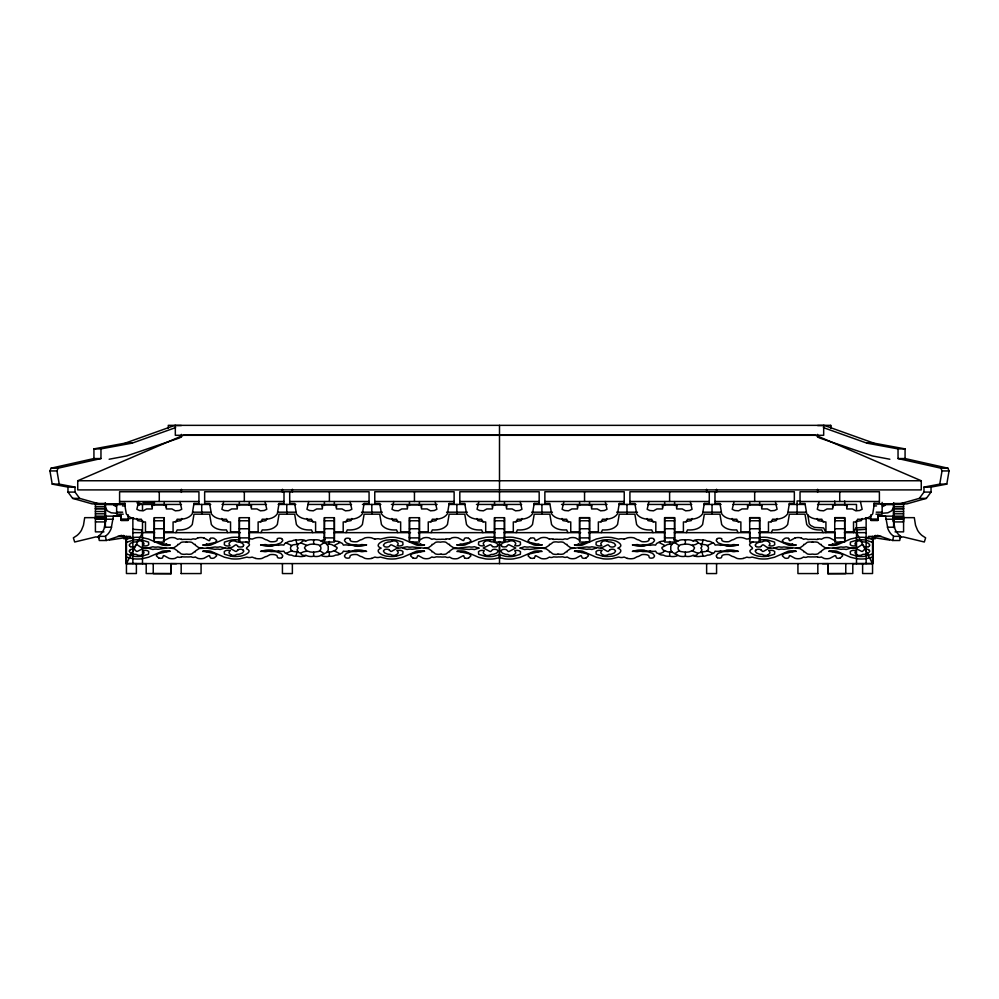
<?xml version="1.0" encoding="UTF-8"?>
<svg xmlns="http://www.w3.org/2000/svg" width="999" height="999" viewBox="0 0 999 999"><rect width="100%" height="100%" fill="white"/><g stroke="black" fill="none" stroke-linecap="round" stroke-linejoin="round"><path stroke-width="1.5" d="M95.417 502.709L95.417 531.868L103.946 531.868M105.37 527.609L105.37 502.647M113.961 516.146L121.004 516.146L121.004 520.417L128.172 520.379L128.059 514.672M146.528 563.698L136.376 563.661L136.388 573.526L126.436 573.526L126.461 536.388M142.495 563.611L142.495 520.779M142.495 510.377L142.495 504.445M154.308 517.694L154.308 542.045L164.248 542.045L164.261 517.694L154.308 517.694L154.308 531.905L145.479 531.905L145.479 521.953L142.682 521.953L141.359 519.205C135.939 519.605 129.583 518.631 126.286 513.836L124.563 503.484M153.784 573.638L171.191 573.651L171.191 563.661L176.498 563.698M181.169 573.563L181.169 563.611M201.074 563.611L201.074 573.563L181.169 573.563M239.36 517.694L239.36 542.045L249.313 542.045L249.313 517.694L239.36 517.694L239.36 531.905L230.544 531.905L230.544 521.953L227.735 521.953L226.411 519.205C220.991 519.592 214.635 518.631 211.351 513.836L209.628 503.484L204.645 503.484L204.645 491.758L369.068 491.758L369.068 503.484M324.413 517.694L324.413 542.045L334.365 542.045L334.365 517.694L324.413 517.694L324.413 531.905L315.597 531.905L315.597 521.953L312.787 521.953L311.463 519.205C306.044 519.605 299.688 518.631 296.403 513.836L294.68 503.484L289.698 503.484L289.698 491.758M306.768 550.899L304.545 548.139A1.836 1.836 0 0 1 304.645 547.377L306.081 545.766L309.415 544.492A17.295 17.295 0 0 1 313.686 544.155A16.808 16.808 0 0 1 316.333 544.467C322.49 544.318 322.49 551.972 316.333 551.81A16.808 16.808 0 0 1 313.686 552.122A17.595 17.595 0 0 1 309.927 551.885C307.442 550.074 297.552 552.622 302.21 555.019A7.443 7.443 0 0 0 305.956 555.382L307.954 556.118A12.512 12.512 0 0 0 313.611 556.256A12.512 12.512 0 0 0 319.268 556.118L327.535 552.072A19.992 19.992 0 0 0 329.32 552.035A18.282 18.282 0 0 0 331.606 551.735L335.652 550.174L337.175 548.126A2.373 2.373 0 0 0 336.875 547.34L331.606 544.542A18.282 18.282 0 0 0 329.32 544.243L329.32 541.458M409.465 517.694L409.465 542.045L419.418 542.045L419.418 517.694L409.465 517.694L409.478 531.905L400.649 531.905L400.649 521.953L397.839 521.953L396.516 519.205C391.096 519.605 384.74 518.631 381.456 513.836L379.732 503.484L374.762 503.484L374.762 491.758L454.12 491.758L454.12 503.484M494.53 517.694L494.517 542.045L504.47 542.045L504.47 517.694L494.53 517.694L494.53 531.905L485.701 531.905L485.701 521.953L482.892 521.953L481.58 519.205C476.148 519.605 469.792 518.631 466.508 513.836L464.785 503.484L459.815 503.484L459.815 491.758L539.173 491.758L539.173 503.484M499.5 435.302L499.5 425.349M692.232 550.899L697.964 553.321L696.79 555.019A7.443 7.443 0 0 1 693.044 555.382L691.046 556.118A12.512 12.512 0 0 1 685.389 556.256A12.512 12.512 0 0 1 679.732 556.118L677.984 555.407L676.098 556.156A13.274 13.274 0 0 1 669.692 556.193L669.68 552.035A18.282 18.282 0 0 1 667.394 551.735L663.348 550.174L661.825 548.126A2.373 2.373 0 0 1 662.125 547.34L667.394 544.542A18.282 18.282 0 0 1 669.68 544.243A19.992 19.992 0 0 1 671.465 544.205L679.732 540.159A12.512 12.512 0 0 1 685.376 540.022A12.512 12.512 0 0 1 691.046 540.159L693.031 540.834A7.63 7.63 0 0 1 696.603 541.171C701.236 543.406 692.157 546.441 689.585 544.492A17.295 17.295 0 0 0 685.314 544.155A16.808 16.808 0 0 0 682.667 544.467C676.51 544.318 676.51 551.972 682.667 551.81A16.808 16.808 0 0 0 685.314 552.122A17.595 17.595 0 0 0 689.073 551.885L693.219 550.299L694.455 548.139A1.836 1.836 0 0 0 694.355 547.377L692.232 545.367M817.619 492.395L817.619 489.298M817.619 437.312L817.619 434.378M823.676 425.349L823.676 435.302L175.325 435.302L175.325 425.349M828.171 573.538L828.171 563.586M830.706 427.847L830.706 425.349L168.294 425.349L168.294 428.196M845.766 573.538L845.766 563.586M852.796 563.586L852.796 573.538L827.809 573.613L827.809 563.661L822.502 563.698M856.505 563.611L856.505 520.779M866.133 563.586L866.133 517.669M872.539 536.388L872.539 563.623L856.505 532.654M873.163 537.562L873.163 563.586L125.837 563.586L125.837 537.562M893.431 521.903L893.63 503.446L903.583 503.446M862.624 563.623L862.612 573.526L872.564 573.526L872.552 562.624M128.172 520.379L121.141 520.379L121.016 514.672M697.964 542.957L701.947 544.305A16.409 16.409 0 0 1 703.87 544.567C710.064 544.455 710.064 551.823 703.87 551.71A16.409 16.409 0 0 1 701.947 551.96L697.964 553.321M105.382 504.832L105.569 521.903M313.611 556.293L313.686 552.122M685.314 544.155L685.389 539.984M166.184 507.292L166.321 504.845L152.235 504.845L152.235 508.941L146.653 508.941L143.207 510.826L139.373 510.501L136.851 509.278L138.624 501.486M251.236 507.292L251.386 504.845L237.287 504.845L237.287 508.941L231.706 508.941L228.259 510.826L224.425 510.501L221.903 509.278L223.676 501.486M336.288 507.292L336.438 504.845L322.352 504.845L322.352 508.941L316.758 508.941L313.311 510.826L309.49 510.501L306.955 509.278L308.728 501.486M421.341 507.292L421.491 504.845L407.405 504.845L407.405 508.941L401.81 508.941L398.376 510.826L394.543 510.501L392.008 509.278L393.781 501.486M506.393 507.292L506.543 504.845L492.457 504.845L492.457 508.941L486.875 508.941L483.429 510.826L479.595 510.501L477.06 509.278L478.833 501.486M591.458 507.292L591.595 504.845L577.509 504.845L577.509 508.941L571.928 508.941L568.481 510.826L564.647 510.501L562.125 509.278L563.898 501.486M676.51 507.292L676.66 504.845L662.562 504.845L662.562 508.941L656.98 508.941L653.533 510.826L649.7 510.501L647.177 509.278L648.95 501.486M761.563 507.292L761.713 504.845L747.614 504.845L747.627 508.941L742.032 508.941L738.586 510.826L734.752 510.501L732.23 509.278L734.003 501.486M846.615 507.292L846.765 504.845L832.679 504.845L832.679 508.941L827.085 508.941L823.651 510.826L819.817 510.501L817.282 509.278L819.055 501.486M301.036 553.321L297.053 551.972A16.409 16.409 0 0 1 295.13 551.71C288.948 551.823 288.936 544.455 295.13 544.567A16.409 16.409 0 0 1 297.053 544.318L301.036 542.957L306.768 545.367M181.83 518.481L180.944 520.604L175.349 521.528M266.883 518.481L266.009 520.604L260.414 521.528M351.935 518.481L351.061 520.604L345.467 521.528M437 518.481L436.113 520.604L430.519 521.528M522.052 518.481L521.166 520.604L515.571 521.528M607.105 518.481L606.218 520.604L600.624 521.528M692.157 518.481L691.283 520.616L685.689 521.528M777.21 518.481L776.335 520.616L770.741 521.528M862.262 518.481L861.388 520.616L855.793 521.528M885.114 504.42L885.039 505.382L882.504 506.605M113.411 516.146L111.139 528.671A18.756 13.262 -90 0 1 107.904 534.053L105.419 536.338L98.377 536.338L99.301 540.496L106.331 540.496L121.366 535.364L124.675 536.426M865.171 537.924L868.156 538.573L868.393 536.426L881.355 536.426M885.039 516.146L877.996 516.146L877.996 520.417L870.828 520.379L870.941 514.672M868.156 538.573L875.186 538.573L875.424 536.426M877.984 514.672L877.859 520.379L870.828 520.379M875.286 535.377L874.912 537.837L889.659 540.097M878.109 516.958L878.496 514.535M899.849 503.883L919.33 498.376L923.988 492.082L923.988 487.1L939.759 484.115L942.02 470.941L940.908 468.194L898.039 458.553L898.039 448.888L866.807 443.131L823.413 427.622M923.988 487.1L931.031 487.1L946.79 484.115L949.05 470.941L947.939 468.194L905.069 458.553L898.039 458.553M874.325 536.426L877.634 535.364L892.669 540.496L893.581 536.338L891.096 534.04A18.756 13.262 90 0 1 887.861 528.671L885.589 516.146M877.996 516.146L892.619 516.146L894.904 528.671A18.756 13.262 90 0 0 898.126 534.04L900.623 536.338L899.699 540.496L892.669 540.496M893.531 507.43L891.645 510.864L887.824 512.812L881.705 513.311M278.509 550.948A11.426 11.426 0 0 0 283.828 551.148L284.827 552.809L288.661 554.72A7.955 7.955 0 0 0 291.433 555.082L293.569 555.943A12.238 12.238 0 0 0 295.891 556.268L297.053 551.972M701.947 544.305L703.109 540.009A13.536 13.536 0 0 0 701.098 540.059A13.274 13.274 0 0 0 694.68 540.134L693.031 540.834M99.151 503.883L79.67 498.376L75.012 492.082L75.012 487.1L67.969 487.1L52.21 484.115L49.95 470.941L51.061 468.194L93.931 458.553L100.961 458.553L100.961 448.888L132.193 443.131L175.587 427.622M75.012 487.1L59.241 484.115L56.98 470.941L58.092 468.194L100.961 458.553M175.886 532.654L177.21 529.907C182.63 530.294 188.986 529.32 192.27 524.525L193.993 514.173L209.615 514.173L211.338 524.525C214.635 529.333 220.991 530.294 226.411 529.907L227.735 532.654M260.939 532.654L262.262 529.907C267.682 530.294 274.038 529.333 277.322 524.525L279.046 514.173L294.68 514.173L296.403 524.525C299.688 529.333 306.044 530.294 311.463 529.907L312.787 532.654M345.991 532.654L347.315 529.907C352.734 530.294 359.091 529.333 362.387 524.525L364.111 514.173L379.732 514.173L381.456 524.525C384.74 529.333 391.096 530.294 396.516 529.907L397.839 532.654M431.056 532.654L432.367 529.907C437.787 530.294 444.143 529.333 447.44 524.525L449.163 514.173L464.785 514.173L466.508 524.525C469.792 529.333 476.148 530.294 481.58 529.907L482.892 532.654M516.108 532.654L517.42 529.907C522.852 530.294 529.208 529.333 532.492 524.525L534.215 514.173L549.837 514.173L551.56 524.525C554.857 529.333 561.213 530.294 566.633 529.907L567.944 532.654M601.161 532.654L602.484 529.907C607.904 530.294 614.26 529.333 617.544 524.525L619.268 514.173L634.889 514.173L636.613 524.537C639.909 529.333 646.266 530.294 651.685 529.907L653.009 532.654M686.213 532.654L687.537 529.907C692.956 530.294 699.312 529.333 702.597 524.537L704.32 514.173L719.954 514.173L721.678 524.537C724.962 529.333 731.318 530.294 736.738 529.907L738.061 532.654M771.265 532.654L772.589 529.907C778.009 530.294 784.365 529.333 787.662 524.537L789.385 514.173L805.007 514.173L806.73 524.537C810.014 529.333 816.37 530.294 821.79 529.907L823.114 532.654M853.521 532.654L855.793 527.922L864.934 527.422M856.33 532.654L857.641 529.907L865.996 529.283M126.448 562.624L126.423 563.611L142.495 532.654M260.589 551.373L265.534 550.237A33.504 33.504 0 0 1 272.352 550.112L273.763 550.736A10.252 10.252 0 0 0 278.496 550.911M366.633 544.905L361.688 546.041A33.504 33.504 0 0 1 354.87 546.166L353.459 545.541A10.252 10.252 0 0 0 348.726 545.367L348.401 545.242A11.613 11.613 0 0 0 343.394 545.117L342.395 543.468L338.561 541.558A7.955 7.955 0 0 0 335.789 541.196L334.016 540.422M632.367 551.373L637.312 550.237A33.504 33.504 0 0 1 644.13 550.112L645.541 550.736A10.252 10.252 0 0 0 650.274 550.911M738.411 544.905L733.466 546.041A33.504 33.504 0 0 1 726.648 546.166L725.237 545.541A10.252 10.252 0 0 0 720.504 545.367L720.179 545.242A11.613 11.613 0 0 0 715.172 545.117L714.173 543.468L710.339 541.558A7.955 7.955 0 0 0 707.567 541.196L705.431 540.334A12.238 12.238 0 0 0 703.109 540.009M126.423 563.611L136.401 563.573M873.788 503.883L906.88 503.883L926.36 498.376L931.031 492.082L931.031 487.1M138.599 505.407L141.034 503.508L136.95 502.897M348.713 550.948L348.401 551.036A11.613 11.613 0 0 1 343.394 551.161L342.395 552.809L338.773 554.645A7.73 7.73 0 0 1 335.789 555.069L333.654 555.943A12.887 12.887 0 0 1 329.32 556.193A13.274 13.274 0 0 1 322.914 556.143L321.016 555.407M632.367 544.905L637.312 546.041A33.504 33.504 0 0 0 644.13 546.166L645.541 545.541A10.252 10.252 0 0 1 650.274 545.367L650.599 545.242A11.613 11.613 0 0 1 655.606 545.117L656.605 543.468L660.439 541.558A7.955 7.955 0 0 1 663.211 541.196L664.984 540.422M449.538 539.185L451.96 537.849A11.563 11.563 0 0 1 458.166 537.887L462.974 540.471A2.31 2.31 0 0 0 463.748 540.484L464.56 538.311A4.545 4.545 0 0 1 468.531 538.336M509.04 541.208L507.867 541.783A4.583 4.583 0 0 1 506.543 541.845A13.674 13.674 0 0 0 505.207 542.057L502.347 543.169L501.073 544.78A1.536 1.536 0 0 0 501.098 545.429L502.185 546.578M812.911 542.195A9.69 9.69 0 0 1 817.944 542.432L819.804 544.08A6.456 6.456 0 0 0 821.365 544.443L821.303 544.642A1.386 1.386 0 0 0 821.303 545.217L824.974 547.627A12.525 12.525 0 0 0 826.56 547.864L833.016 548.139L841.133 546.965A10.127 10.127 0 0 0 846.091 546.79L851.36 548.189A15.46 15.46 0 0 0 853.67 548.239L858.153 547.215L861.563 544.93A4.171 4.171 0 0 1 862.824 544.954L864.197 546.615M230.02 550.586L229.083 552.21A2.098 2.098 0 0 0 229.121 553.059L230.944 555.007M601.798 550.586L600.861 552.21A2.098 2.098 0 0 0 600.899 553.059L602.722 555.007M856.031 550.586L855.082 552.21A2.098 2.098 0 0 0 855.132 553.059L856.942 555.007M424.338 545.104L424.55 544.917A9.291 9.291 0 0 1 421.665 544.567L420.567 544.08M541.895 545.004L542.095 544.817A9.053 9.053 0 0 1 538.973 544.393M574.662 551.173L574.45 551.361A9.291 9.291 0 0 1 577.335 551.71L578.433 552.197A6.094 6.094 0 0 1 581.368 552.484M326.898 552.085L328.184 550.162A2.423 2.423 0 0 0 328.209 549.163L328.209 547.115A2.423 2.423 0 0 0 328.184 546.103L326.124 543.618L319.268 540.159A12.512 12.512 0 0 0 313.624 540.022A12.512 12.512 0 0 0 307.954 540.159L305.969 540.834A7.63 7.63 0 0 0 302.397 541.171L301.036 542.957M672.102 544.193L670.816 546.103A2.423 2.423 0 0 0 670.791 547.115L670.791 549.163A2.423 2.423 0 0 0 670.816 550.162L672.477 552.385L677.984 555.407M587.749 541.908L581.518 543.718A5.944 5.944 0 0 1 578.446 544.03M841.97 541.908L835.589 543.781A6.094 6.094 0 0 1 832.666 544.043M298.364 544.255L297.178 545.953A1.873 1.873 0 0 0 297.19 546.715L298.152 548.089L297.19 549.562A1.873 1.873 0 0 0 297.178 550.324L298.364 552.022M700.636 552.022L701.822 550.324A1.873 1.873 0 0 0 701.81 549.562L700.848 548.089L701.81 546.715A1.873 1.873 0 0 0 701.822 545.953L700.636 544.255M305.969 555.444L303.946 556.243M98.377 536.338L100.874 534.04A18.756 13.262 -90 0 0 104.096 528.671L106.381 516.146L121.004 516.146M319.705 545.716L324.126 542.632M674.874 553.646L679.295 550.561M468.681 557.954L470.791 556.031A1.324 1.324 0 0 0 470.766 555.319L469.355 553.883L463.811 552.597A6.094 6.094 0 0 0 460.889 552.335L459.777 551.823A9.291 9.291 0 0 0 456.905 551.473L457.105 551.273A20.342 20.342 0 0 1 464.885 551.311L478.783 557.367L485.626 558.903A36.638 36.638 0 0 0 494.305 558.816L499.5 557.667L504.695 558.816A36.638 36.638 0 0 0 513.374 558.903L520.217 557.367L534.115 551.298A20.342 20.342 0 0 1 541.895 551.286L542.095 551.46A9.291 9.291 0 0 0 539.223 551.81L538.111 552.297A6.094 6.094 0 0 0 535.189 552.572L529.645 553.883L528.234 555.319A1.324 1.324 0 0 0 528.209 556.031L530.319 557.954M586.226 557.854L588.349 555.931A1.324 1.324 0 0 0 588.311 555.219L586.9 553.783L581.356 552.497M210.339 538.411L209.59 540.571A2.298 2.298 0 0 1 208.741 540.571L203.958 537.962M534.44 557.966L535.252 555.794A2.31 2.31 0 0 1 536.026 555.806L541.158 558.503A11.701 11.701 0 0 0 547.04 558.416L549.462 557.092A4.458 4.458 0 0 0 553.221 557.03L553.621 556.843A22.54 22.54 0 0 0 557.604 557.03L558.279 556.905A22.79 22.79 0 0 0 562.287 556.818L563.311 556.98A4.458 4.458 0 0 0 567.07 556.942L569.505 558.329A11.563 11.563 0 0 0 575.724 558.291L580.594 555.694A2.335 2.335 0 0 1 581.293 555.694L582.23 557.929A4.545 4.545 0 0 0 586.213 557.804M126.436 542.332L133.791 539.997A29.858 29.858 0 0 1 141.858 540.034L148.564 542.095L148.751 544.705L147.565 545.541A7.28 7.28 0 0 1 142.994 545.641L143.918 544.068A2.098 2.098 0 0 0 143.868 543.219L142.058 541.271A6.868 6.868 0 0 0 137.462 541.271M753.009 542.007C743.78 545.529 756.605 547.39 751.023 549.5C746.453 552.435 756.643 556.393 759.789 556.281A29.858 29.858 0 0 0 767.869 556.243M840.346 557.917L842.569 555.931A1.324 1.324 0 0 0 842.544 555.219L841.133 553.783L835.589 552.497M872.564 553.946L865.209 556.281A29.858 29.858 0 0 1 857.142 556.243M181.468 556.98L181.843 556.743A22.59 22.59 0 0 0 186.501 556.893A22.59 22.59 0 0 0 191.159 556.743L191.533 556.98A4.458 4.458 0 0 0 195.292 556.942L197.74 558.329A11.563 11.563 0 0 0 203.946 558.291L208.741 555.706A2.298 2.298 0 0 1 209.59 555.706L210.339 557.867A4.545 4.545 0 0 0 214.31 557.842L216.571 555.931A1.324 1.324 0 0 0 216.546 555.219L215.122 553.783L209.74 552.559A5.944 5.944 0 0 0 206.668 552.247L205.794 551.81A9.053 9.053 0 0 0 202.685 551.386L202.884 551.173A20.342 20.342 0 0 1 210.664 551.211L224.563 557.267L231.393 558.803A36.638 36.638 0 0 0 240.072 558.716L246.953 557.117A7.73 7.73 0 0 0 252.073 557.092L255.694 558.441M277.435 538.598L276.96 540.659L275.362 541.433A14.71 14.71 0 0 1 269.98 541.608L266.745 539.872A12.225 12.225 0 0 0 265.559 539.635L262.325 537.912A14.398 14.398 0 0 0 255.707 537.862L252.085 539.135A7.73 7.73 0 0 0 249.375 538.761M445.766 539.198L445.379 539.435A22.54 22.54 0 0 0 441.396 539.248L440.721 539.373A22.79 22.79 0 0 0 436.713 539.46L435.689 539.298A4.458 4.458 0 0 0 431.93 539.335L429.158 537.862A11.688 11.688 0 0 0 423.276 537.974L419.168 540.297M649.213 538.598L648.738 540.659L647.14 541.433A14.71 14.71 0 0 1 641.758 541.608L638.523 539.872A12.225 12.225 0 0 0 637.337 539.635L634.103 537.912A14.398 14.398 0 0 0 627.472 537.862L624.063 539.21M817.532 539.298L817.157 539.535A22.59 22.59 0 0 0 812.499 539.385A22.59 22.59 0 0 0 807.841 539.535L807.467 539.298A4.458 4.458 0 0 0 803.708 539.335L801.26 537.949M391.683 541.233L390.447 541.858A4.558 4.558 0 0 1 388.986 541.945A13.674 13.674 0 0 0 387.649 542.157L384.79 543.269L383.529 544.88A1.536 1.536 0 0 0 383.541 545.529L384.627 546.665A5.607 5.607 0 0 0 389.011 546.578L390.646 544.917A4.233 4.233 0 0 1 391.658 544.93L398.089 548.139M206.656 544.08L205.557 544.555A9.291 9.291 0 0 1 202.685 544.892L202.884 545.104A20.342 20.342 0 0 0 210.664 545.067L224.563 539.01L231.393 537.474A36.638 36.638 0 0 1 240.072 537.562M321.016 540.871L322.902 540.122A13.274 13.274 0 0 1 325.262 539.76M578.433 544.08L577.322 544.555A9.291 9.291 0 0 1 574.45 544.892L574.662 545.104M832.666 544.08L831.555 544.555A9.291 9.291 0 0 1 828.683 544.892L828.883 545.104A20.342 20.342 0 0 0 836.663 545.067L850.561 539.01L857.404 537.474A36.638 36.638 0 0 1 866.083 537.562M281.681 557.704L282.655 556.343A2.06 2.06 0 0 0 282.63 555.469L280.831 553.334L276.373 551.785A19.456 19.456 0 0 0 274.55 551.573A25.724 25.724 0 0 0 271.066 551.598A9.003 9.003 0 0 0 265.921 551.66L264.348 551.635A11.026 11.026 0 0 0 260.939 551.361M345.542 538.573L344.568 539.935A2.06 2.06 0 0 0 344.593 540.809L346.403 542.944L350.849 544.492A19.456 19.456 0 0 0 352.684 544.705A25.724 25.724 0 0 0 356.156 544.68A9.003 9.003 0 0 0 361.301 544.617L362.874 544.642A11.026 11.026 0 0 0 366.283 544.917M717.319 538.573L716.345 539.935A2.06 2.06 0 0 0 716.37 540.809L718.169 542.944L722.627 544.492A19.456 19.456 0 0 0 724.45 544.705A25.724 25.724 0 0 0 727.934 544.68A9.003 9.003 0 0 0 733.079 544.617L734.652 544.642A11.026 11.026 0 0 0 738.061 544.917M530.432 538.274L528.209 540.247A1.324 1.324 0 0 0 528.234 540.958L529.645 542.395L535.039 543.618A5.944 5.944 0 0 0 538.111 543.931L538.973 544.368M334.39 545.404L339.985 542.432M650.287 550.948L650.599 551.036A11.613 11.613 0 0 0 655.606 551.161C656.643 555.319 662.762 553.434 664.61 550.874M242.745 546.603L243.681 545.529A1.536 1.536 0 0 0 243.706 544.88L242.432 543.269L239.573 542.157A13.674 13.674 0 0 0 238.237 541.945A4.495 4.495 0 0 1 236.663 541.833L235.727 541.308A6.656 6.656 0 0 0 230.781 541.383M756.255 549.675L755.319 550.749A1.536 1.536 0 0 0 755.294 551.398L756.568 553.009L759.427 554.12A13.674 13.674 0 0 0 760.763 554.333A4.495 4.495 0 0 1 762.337 554.445L763.448 555.044A6.868 6.868 0 0 0 768.044 554.982M134.803 546.615L136.176 544.954A4.171 4.171 0 0 1 137.437 544.93L140.847 547.215L145.33 548.239A15.46 15.46 0 0 0 147.64 548.189L152.909 546.79A10.127 10.127 0 0 0 157.854 546.94L165.984 548.139L172.44 547.877A12.525 12.525 0 0 0 174.026 547.627L177.697 545.217A1.386 1.386 0 0 0 177.697 544.642L177.635 544.443A6.456 6.456 0 0 0 179.208 544.08L181.056 542.445A9.69 9.69 0 0 1 186.089 542.195M238.199 549.662L236.576 551.361A4.221 4.221 0 0 1 235.439 551.336L230.245 548.439A13.998 13.998 0 0 0 228.446 548.151L225.15 548.164A14.111 14.111 0 0 0 223.788 548.376L220.092 549.487A10.127 10.127 0 0 0 215.135 549.338L207.055 548.139L200.549 548.401A12.525 12.525 0 0 0 198.963 548.651L195.305 551.061A1.386 1.386 0 0 0 195.305 551.635L195.367 551.835A6.706 6.706 0 0 0 193.993 552.122L191.683 553.921A9.878 9.878 0 0 1 186.9 554.095L186.101 554.133A9.69 9.69 0 0 1 181.056 553.846L179.196 552.197A6.456 6.456 0 0 0 177.635 551.835L177.697 551.635A1.386 1.386 0 0 0 177.697 551.061L174.4 548.738A12.175 12.175 0 0 0 172.44 548.414L170.342 548.139M609.977 549.662L608.354 551.361A4.233 4.233 0 0 1 607.342 551.348L602.484 548.538L591.87 546.79A10.127 10.127 0 0 1 586.913 546.94L572.327 548.401A12.175 12.175 0 0 0 570.379 548.738L567.082 551.061A1.386 1.386 0 0 0 567.082 551.635L567.132 551.835A6.456 6.456 0 0 0 565.571 552.197L563.711 553.833A9.69 9.69 0 0 1 558.678 554.083L557.879 554.233M760.801 546.615L762.424 544.917A4.221 4.221 0 0 1 763.561 544.942L766.845 547.215L770.554 548.151A13.998 13.998 0 0 0 768.755 548.439L763.561 551.336A4.221 4.221 0 0 1 762.424 551.361L760.801 549.662M285.989 553.446L291.983 550.611M707.017 545.666L713.011 542.832M230.769 541.346L229.121 543.219A2.098 2.098 0 0 0 229.083 544.068L230.02 545.691A7.405 7.405 0 0 1 225.624 545.604L224.325 544.805L224.438 542.095L231.131 540.034A29.858 29.858 0 0 1 239.211 539.997L240.072 540.122M484.99 541.246L483.354 543.119A2.098 2.098 0 0 0 483.304 543.968L484.253 545.591A7.28 7.28 0 0 1 479.657 545.442L478.471 544.605L478.658 541.995L485.364 539.935A29.858 29.858 0 0 1 493.431 539.91L495.142 540.184M514.01 555.032L515.646 553.159A2.098 2.098 0 0 0 515.684 552.31L514.747 550.686A7.405 7.405 0 0 1 519.143 550.774L520.529 551.673L520.342 554.283L513.636 556.343A29.858 29.858 0 0 1 505.569 556.368L499.4 554.682L499.4 541.595M130.407 549.612L129.321 550.749A1.536 1.536 0 0 0 129.296 551.398L130.569 553.009L133.429 554.12A13.674 13.674 0 0 0 134.765 554.333A4.558 4.558 0 0 1 136.214 554.42L137.025 554.757A1.299 1.299 0 0 0 137.45 555.044A6.868 6.868 0 0 0 142.045 554.982M496.815 546.578L497.914 545.429A1.536 1.536 0 0 0 497.927 544.78L496.653 543.169L493.793 542.057A13.674 13.674 0 0 0 492.457 541.845A4.583 4.583 0 0 1 491.133 541.783L489.96 541.208M868.593 546.665L869.679 545.529A1.536 1.536 0 0 0 869.704 544.88L868.431 543.269L865.571 542.157A13.674 13.674 0 0 0 864.235 541.945A4.558 4.558 0 0 1 862.786 541.858L861.975 541.52A1.299 1.299 0 0 0 861.55 541.233M295.891 540.009A12.238 12.238 0 0 0 293.569 540.322L291.433 541.183A7.955 7.955 0 0 0 288.661 541.545L284.827 543.468L283.828 545.104A11.613 11.613 0 0 0 278.821 545.242L278.509 545.329A10.252 10.252 0 0 0 273.763 545.529L272.352 546.166A33.504 33.504 0 0 1 265.534 546.041L260.589 544.905M695.054 556.231A13.424 13.424 0 0 0 701.086 556.206A13.536 13.536 0 0 0 703.109 556.268A12.238 12.238 0 0 0 705.431 555.956L707.567 555.094A7.955 7.955 0 0 0 710.339 554.732L714.173 552.809L715.172 551.173A11.426 11.426 0 0 0 720.491 550.948M506.431 546.578L508.204 544.817A4.258 4.258 0 0 1 509.09 544.817L515.746 548.001L509.09 551.46A4.258 4.258 0 0 1 508.204 551.46L506.431 549.7A5.707 5.707 0 0 0 502.197 549.75L501.311 550.324A1.661 1.661 0 0 0 501.086 550.849A1.536 1.536 0 0 0 501.073 551.498L502.347 553.109L505.207 554.22A13.674 13.674 0 0 0 506.543 554.433A4.583 4.583 0 0 1 507.867 554.495L509.04 555.069A6.656 6.656 0 0 0 513.986 554.994M77.735 480.756L183.541 435.189L815.459 435.189L921.265 480.756L921.265 489.897L77.735 489.897L77.735 480.756L921.265 480.756M374.937 539.21L371.528 537.837A14.398 14.398 0 0 0 364.897 537.924L361.663 539.635A12.225 12.225 0 0 0 360.477 539.872L357.242 541.633A14.71 14.71 0 0 1 351.86 541.433L350.349 540.771L349.787 538.598M163.411 552.497L157.867 553.783L156.456 555.219A1.324 1.324 0 0 0 156.431 555.931L158.654 557.917M417.644 552.497L412.1 553.783L410.689 555.219A1.324 1.324 0 0 0 410.651 555.931L412.774 557.854M142.058 555.007L143.868 553.059A2.098 2.098 0 0 0 143.918 552.21L142.969 550.586M396.278 555.007L398.102 553.059A2.098 2.098 0 0 0 398.139 552.21L397.202 550.586M768.056 555.007L769.879 553.059A2.098 2.098 0 0 0 769.917 552.21L768.98 550.586M126.461 539.16L130.857 537.899M872.539 557.117L866.083 558.716A36.638 36.638 0 0 1 857.404 558.803L850.561 557.267L836.663 551.198A20.342 20.342 0 0 0 828.883 551.186L828.683 551.361A9.053 9.053 0 0 1 831.805 551.785L832.666 552.197A6.094 6.094 0 0 1 835.589 552.484M460.027 544.368L460.889 543.98A5.944 5.944 0 0 0 463.973 543.643L469.355 542.395L470.766 540.958A1.324 1.324 0 0 0 470.791 540.247L468.568 538.274M93.931 458.553L93.931 448.888L125.162 443.131L174.338 425.549L181.381 425.549M179.932 437.812L126.573 455.956L109.141 459.24M457.242 548.176L469.355 546.865A10.127 10.127 0 0 0 474.313 546.703L477.834 547.814A13.262 13.262 0 0 0 479.133 548.039L479.133 548.239A13.262 13.262 0 0 0 477.834 548.463L474.313 549.575A10.127 10.127 0 0 0 469.368 549.438L454.782 548.501A12.175 12.175 0 0 0 452.822 548.838L449.525 551.161A1.386 1.386 0 0 0 449.538 551.735L449.587 551.923A6.706 6.706 0 0 0 448.214 552.222L446.166 553.933A9.69 9.69 0 0 1 441.133 554.183M541.758 548.176L529.645 546.865A10.127 10.127 0 0 1 524.687 546.703L521.166 547.814A13.262 13.262 0 0 1 519.867 548.039L519.867 548.239A13.262 13.262 0 0 1 521.166 548.463L524.687 549.575A10.127 10.127 0 0 1 529.632 549.438L544.218 547.777A12.525 12.525 0 0 0 545.804 547.527L549.475 545.117A1.386 1.386 0 0 0 549.462 544.542L549.413 544.355A6.706 6.706 0 0 0 550.786 544.055L553.084 542.27A9.878 9.878 0 0 1 557.867 542.082L558.666 542.145A9.878 9.878 0 0 1 563.461 542.357L565.571 544.08A6.456 6.456 0 0 0 567.145 544.443L567.082 544.642A1.386 1.386 0 0 0 567.082 545.217L570.379 547.539A12.175 12.175 0 0 0 572.327 547.864L574.8 548.201M441.121 554.233L440.334 554.133A9.69 9.69 0 0 1 435.277 553.846L433.429 552.197A6.456 6.456 0 0 0 431.855 551.835L431.918 551.635A1.386 1.386 0 0 0 431.918 551.061L428.621 548.738A12.175 12.175 0 0 0 426.673 548.414L412.088 546.965A10.127 10.127 0 0 1 407.13 546.79L396.516 548.538L391.658 551.348A4.233 4.233 0 0 1 390.646 551.361L389.023 549.662M600.911 548.139L607.342 544.93A4.233 4.233 0 0 1 608.354 544.917L609.977 546.615A5.607 5.607 0 0 0 614.348 546.603L615.459 545.529A1.536 1.536 0 0 0 615.471 544.88L614.21 543.269L611.351 542.157A13.674 13.674 0 0 0 610.014 541.945A4.558 4.558 0 0 1 608.553 541.858L607.317 541.233M596.241 548.076L591.87 549.487A10.127 10.127 0 0 0 586.913 549.338L578.833 548.139M851.36 548.189L851.822 548.051A15.534 15.534 0 0 1 853.67 548.039L854.582 548.164M795.042 537.962L790.259 540.571A2.298 2.298 0 0 1 789.41 540.571L788.661 538.411M197.74 537.949L195.317 539.285A4.458 4.458 0 0 0 191.558 539.348L191.159 539.535A22.59 22.59 0 0 0 186.501 539.385A22.59 22.59 0 0 0 181.843 539.535L181.468 539.298M770.466 548.014L773.85 548.164L778.908 546.79A10.127 10.127 0 0 0 783.865 546.94L798.451 548.401A12.525 12.525 0 0 1 800.037 548.651L803.696 551.061A1.386 1.386 0 0 1 803.696 551.635L803.633 551.835A6.706 6.706 0 0 1 805.007 552.122L807.317 553.921A9.878 9.878 0 0 0 812.1 554.095L812.899 554.133A9.69 9.69 0 0 0 817.944 553.846L819.804 552.197A6.456 6.456 0 0 1 821.365 551.835L821.303 551.635A1.386 1.386 0 0 1 821.303 551.061L824.6 548.738A12.175 12.175 0 0 1 826.56 548.414L828.658 548.139M850.911 548.139L846.091 549.487A10.127 10.127 0 0 0 841.146 549.338L833.016 548.139M371.528 558.441L374.937 557.055A7.617 7.617 0 0 0 380.257 557.055L387.15 558.716A36.638 36.638 0 0 0 395.829 558.803L402.659 557.267L416.558 551.198A20.342 20.342 0 0 1 424.338 551.186M743.306 558.441L746.915 557.142A7.73 7.73 0 0 0 752.035 557.08L758.928 558.716A36.638 36.638 0 0 0 767.607 558.803L774.437 557.267L788.336 551.198A20.342 20.342 0 0 1 796.116 551.186L796.328 551.361A9.053 9.053 0 0 0 793.194 551.785L792.344 552.197A5.944 5.944 0 0 0 789.247 552.534L783.878 553.783L782.454 555.219A1.324 1.324 0 0 0 782.429 555.931L784.665 557.917A4.545 4.545 0 0 0 788.636 557.817L789.41 555.706A2.298 2.298 0 0 1 790.259 555.706L795.042 558.316A11.563 11.563 0 0 0 801.26 558.304L803.683 556.992A4.458 4.458 0 0 0 807.442 556.93L807.841 556.743A22.59 22.59 0 0 0 812.499 556.893A22.59 22.59 0 0 0 817.157 556.743L817.532 556.98M143.794 548.176L137.437 551.348A4.233 4.233 0 0 1 136.426 551.361L134.653 549.6A5.707 5.707 0 0 0 130.419 549.65M899.55 537.674L903.059 536.875L924.325 542.007L925.623 537.837L922.089 535.551A18.756 18.756 0 0 1 917.532 530.182L915.534 525.287L914.297 517.657L903.571 517.657L903.583 521.915L893.63 521.915L893.63 519.18L903.583 519.18M133.591 517.844L128.034 519.055L121.004 519.055M123.576 536.426L123.814 538.573L126.786 537.924M123.814 538.573L133.829 537.924M835.713 540.546L835.589 540.571A2.323 2.323 0 0 1 834.814 540.584L829.62 537.874A11.851 11.851 0 0 0 824.075 537.874L821.315 539.285A4.458 4.458 0 0 0 817.557 539.348M228.534 548.264L232.48 547.065L235.439 544.942A4.221 4.221 0 0 1 236.576 544.917L238.199 546.615M144.418 548.164L145.33 548.039A15.534 15.534 0 0 1 147.178 548.051L147.64 548.189M503.858 540.184L505.569 539.897A29.858 29.858 0 0 1 513.636 539.935L520.342 541.995L520.529 544.605L519.343 545.442A7.28 7.28 0 0 1 514.772 545.541L515.684 543.968A2.098 2.098 0 0 0 515.646 543.119L514.01 541.246M795.978 548.201L798.451 547.877A12.175 12.175 0 0 0 800.399 547.539L803.696 545.217A1.386 1.386 0 0 0 803.696 544.642L803.633 544.443A6.706 6.706 0 0 0 805.007 544.155L807.055 542.445A9.69 9.69 0 0 1 812.087 542.195M141.858 556.243L148.564 554.183L148.751 551.573L147.565 550.736A7.28 7.28 0 0 0 142.994 550.636M396.091 556.243L402.784 554.183L402.984 551.573L401.798 550.736A7.28 7.28 0 0 0 397.215 550.636M767.869 556.243L774.562 554.183L774.762 551.573L773.376 550.661A7.405 7.405 0 0 0 768.98 550.624M109.341 540.097L124.088 537.837L123.714 535.377M503.658 537.612L504.695 537.462A36.638 36.638 0 0 1 513.374 537.375L520.217 538.911L534.115 544.979A20.342 20.342 0 0 0 541.895 544.992M758.928 540.122L759.789 539.997A29.858 29.858 0 0 1 767.869 540.034L774.562 542.095L774.762 544.705L773.376 545.616A7.405 7.405 0 0 1 768.98 545.654L769.917 544.068A2.098 2.098 0 0 0 769.879 543.219L768.231 541.346M424.2 548.201L426.673 547.877A12.175 12.175 0 0 0 428.621 547.539L431.918 545.217A1.386 1.386 0 0 0 431.918 544.642L431.868 544.443A6.456 6.456 0 0 0 433.429 544.08L435.539 542.357A9.878 9.878 0 0 1 440.322 542.182L441.121 542.045A9.878 9.878 0 0 1 445.916 542.257L448.226 544.055A6.706 6.706 0 0 0 449.587 544.343L449.538 544.542A1.386 1.386 0 0 0 449.525 545.117L453.196 547.527A12.525 12.525 0 0 0 454.782 547.777L456.73 548.139M165.984 548.139L157.867 549.313A10.127 10.127 0 0 0 152.909 549.487L148.089 548.139M420.167 548.139L412.088 549.313A10.127 10.127 0 0 0 407.13 549.487L402.759 548.076M207.055 548.139L215.135 546.965A10.127 10.127 0 0 0 220.092 546.79L225.15 548.164M791.945 548.139L783.865 549.313A10.127 10.127 0 0 0 778.908 549.487L775.199 548.376A14.111 14.111 0 0 0 773.85 548.164M817.619 425.549L824.662 425.549L873.838 443.131L905.069 448.888L905.069 458.553M125.162 443.131L132.193 443.131M866.807 443.131L873.838 443.131M93.931 448.888L100.961 448.888M898.039 448.888L905.069 448.888M51.061 468.194L58.092 468.194M940.908 468.194L947.939 468.194M49.95 470.941L56.98 470.941M942.02 470.941L949.05 470.941M52.21 484.115L59.241 484.115M939.759 484.115L946.79 484.115M67.969 487.1L67.969 492.082L75.012 492.082M923.988 492.082L931.031 492.082M67.969 492.082L72.64 498.376L79.67 498.376M919.33 498.376L926.36 498.376M800.099 500.961L797.09 500.961L797.09 514.173M119.593 501.486L198.951 501.486M204.645 501.486L284.003 501.486M289.698 501.486L369.068 501.486M374.762 501.486L454.12 501.486M459.815 501.486L539.173 501.486M544.867 501.486L624.225 501.486M629.919 501.486L709.278 501.486M714.972 501.486L794.342 501.486M800.037 501.486L879.395 501.486M142.932 502.897L154.533 502.897M95.417 503.446L105.37 503.446L105.37 504.295M125.225 503.321L119.593 503.484L119.593 491.758L198.951 491.758L198.951 503.484M193.981 503.484L198.951 503.484M279.033 503.484L284.003 503.484L284.003 491.758M364.086 503.484L369.068 503.484M449.138 503.484L454.12 503.484M534.203 503.484L539.173 503.484M619.255 503.484L624.225 503.484M704.307 503.484L709.278 503.484L709.278 491.758M789.36 503.484L794.342 503.484M873.775 503.321L879.395 503.484L879.395 491.758L800.037 491.758L800.037 503.484L805.007 503.484L806.73 513.836C810.014 518.631 816.37 519.605 821.79 519.205L823.114 521.953L825.923 521.953L825.923 531.905L834.739 531.905M125.212 503.883L92.12 503.883L72.64 498.376M95.417 504.295L117.77 504.532M893.63 504.295L903.583 504.295M122.677 504.445L116.646 504.445L116.646 514.173L123.252 514.173M137.737 504.445L181.468 504.445M193.906 504.445L210.739 504.445M222.003 504.445L266.471 504.445M278.122 504.445L295.804 504.445M307.742 504.445L351.536 504.445M362.45 504.445L380.856 504.445M391.396 504.445L437.137 504.445M449.063 504.445L465.197 504.445M476.448 504.445L521.64 504.445M533.803 504.445L549.462 504.445M561.5 504.445L607.067 504.445M619.18 504.445L636.013 504.458M647.602 504.445L691.745 504.445M703.733 504.445L721.078 504.458M733.116 504.458L776.997 504.445M789.285 504.445L805.057 504.445M817.532 504.445L856.505 504.445L856.505 510.377M105.382 504.42L120.979 504.42M882.504 504.42L893.618 504.42L881.23 504.532M122.477 505.919L125.287 505.919M873.713 505.919L876.523 505.919M95.417 506.593L105.37 506.593M893.63 506.593L903.583 506.593M95.417 508.491L105.37 508.491M893.63 508.491L903.583 508.491M95.417 508.766L105.37 508.766M893.63 508.766L903.583 508.766M95.417 511.525L105.37 511.525M893.63 511.525L903.583 511.525M116.646 512.187L122.665 512.187M192.869 512.187L210.714 512.187M277.922 512.187L295.766 512.187M361.513 512.187L382.33 512.187M446.565 512.187L467.382 512.187M531.618 512.187L552.435 512.187M616.67 512.187L637.487 512.187M703.196 512.187L721.041 512.187M788.248 512.187L806.106 512.187M876.26 512.187L882.142 512.187M117.295 513.311L111.176 512.812L107.355 510.864L105.469 507.43M95.417 513.798L105.37 513.798M893.63 513.798L903.583 513.798M875.973 514.173L882.142 514.173L882.142 502.372M95.417 516.171L105.37 516.171M893.63 516.171L903.583 516.171M95.417 517.27L105.37 517.27M893.63 517.27L903.583 517.27M95.429 517.657L84.703 517.657L83.466 525.287L81.468 530.182A18.756 18.756 0 0 1 76.911 535.551L73.377 537.849L74.675 542.007L95.941 536.875L99.45 537.674M95.417 518.543L105.37 518.543M893.63 518.543L903.583 518.543M877.996 519.055L870.966 519.055L865.409 517.844M95.417 519.18L105.37 519.18L105.37 521.915L95.417 521.915M106.106 519.23L113.137 519.23M885.863 519.23L892.894 519.23M154.308 520.779L164.261 520.779M239.36 520.779L249.313 520.779M324.413 520.779L334.365 520.779M409.465 520.779L419.418 520.779M494.53 520.779L504.47 520.779M579.582 520.779L589.535 520.779M664.635 520.779L674.587 520.779M749.687 520.779L759.64 520.779M834.739 520.779L844.692 520.779M104.62 527.222L111.651 527.222M887.349 527.222L894.38 527.222M154.308 528.758L164.248 528.758M239.36 528.758L249.313 528.758M324.413 528.758L334.365 528.758M409.465 528.758L419.418 528.758M494.53 528.758L504.47 528.758M579.582 528.758L589.522 528.758M664.635 528.758L674.587 528.758M749.687 528.758L759.64 528.758M834.739 528.758L844.692 528.758M749.687 531.905L740.871 531.905L740.871 521.953L738.061 521.953L736.738 519.205C731.318 519.605 724.962 518.631 721.678 513.836L719.954 503.484L714.972 503.484L714.972 491.758M895.054 531.868L903.583 531.868L903.583 502.709M132.705 532.654L154.683 532.654M163.886 532.654L240.397 532.654M248.938 532.654L324.787 532.654M333.991 532.654L410.527 532.654M418.331 532.654L494.905 532.654M504.095 532.654L580.669 532.654M588.473 532.654L665.009 532.654M674.213 532.654L750.062 532.654M758.603 532.654L835.114 532.654M844.317 532.654L866.295 532.654M893.581 536.338L900.623 536.338M117.645 536.426L130.607 536.426L130.844 538.573M164.248 537.887L154.308 537.887L154.308 536.913M249.313 537.887L239.36 537.887L239.36 536.913M334.365 537.887L324.413 537.887L324.413 536.913M419.418 537.887L409.465 537.887L409.465 536.913M504.47 537.887L494.53 537.887L494.53 536.913M589.522 537.887L579.582 537.887L579.582 536.913M674.587 537.887L664.635 537.887L664.635 536.913M759.64 537.887L749.687 537.887L749.687 536.913M844.692 537.887L834.739 537.887L834.739 536.913M186.101 542.145L186.9 542.145M812.1 542.145L812.899 542.145M852.472 563.698L872.539 563.573M171.191 573.613L146.204 573.538L146.204 563.586M817.831 573.563L797.926 573.563L797.926 563.611M827.809 573.651L845.216 573.638M672.102 552.085L671.465 552.072A19.992 19.992 0 0 1 669.68 552.035M326.898 544.193L327.535 544.205A19.992 19.992 0 0 1 329.32 544.243M717.319 557.704L716.345 556.343A2.06 2.06 0 0 1 716.37 555.469L718.169 553.334L722.627 551.785A19.456 19.456 0 0 1 724.45 551.573A25.724 25.724 0 0 1 727.934 551.598A9.003 9.003 0 0 1 733.079 551.66L734.652 551.635A11.026 11.026 0 0 1 738.061 551.361L738.411 551.373M371.528 558.416A14.398 14.398 0 0 1 364.897 558.354L361.663 556.643A12.225 12.225 0 0 1 360.477 556.406L357.242 554.645A14.71 14.71 0 0 0 351.86 554.845L350.262 555.619L349.662 557.742A4.858 4.858 0 0 1 345.442 557.604L344.568 556.343A2.06 2.06 0 0 1 344.593 555.469L346.403 553.334L350.849 551.785A19.456 19.456 0 0 1 352.684 551.573A25.724 25.724 0 0 1 356.156 551.598A9.003 9.003 0 0 1 361.301 551.66L362.874 551.635A11.026 11.026 0 0 1 366.283 551.361L366.633 551.373M823.651 521.528L818.056 520.616L817.17 518.481M738.586 521.528L732.991 520.616L732.117 518.481M653.533 521.528L647.939 520.616L647.065 518.481M568.481 521.528L562.887 520.604L562.012 518.481M483.429 521.528L477.834 520.604L476.948 518.481M398.376 521.528L392.782 520.604L391.895 518.481M313.311 521.528L307.717 520.604L306.843 518.481M228.259 521.528L222.665 520.604L221.79 518.481M143.207 521.528L137.612 520.604L136.738 518.481M495.342 537.612L494.305 537.462A36.638 36.638 0 0 0 485.626 537.375L478.783 538.911L464.885 544.979A20.342 20.342 0 0 1 457.105 544.992M857.142 556.243L850.436 554.183L850.249 551.573L851.435 550.736A7.28 7.28 0 0 1 856.006 550.636M602.909 556.243L596.216 554.183L596.016 551.573L597.202 550.736A7.28 7.28 0 0 1 601.785 550.636M231.131 556.243L224.438 554.183L224.238 551.573L225.624 550.661A7.405 7.405 0 0 1 230.02 550.624M133.004 529.283L141.359 529.907L142.67 532.654M203.022 548.201L200.549 547.877A12.175 12.175 0 0 1 198.601 547.539L195.305 545.217A1.386 1.386 0 0 1 195.305 544.642L195.367 544.443A6.706 6.706 0 0 1 193.993 544.155L191.945 542.445A9.69 9.69 0 0 0 186.913 542.195M889.859 459.24L872.427 455.956L819.068 437.812M163.287 540.546L163.411 540.571A2.323 2.323 0 0 0 164.186 540.584L169.38 537.874A11.851 11.851 0 0 1 174.925 537.874L177.685 539.285A4.458 4.458 0 0 1 181.443 539.348M868.143 537.899L872.539 539.16M872.214 537.924L875.186 538.573M855.206 548.176L861.563 551.348A4.233 4.233 0 0 0 862.574 551.361L864.347 549.6A5.707 5.707 0 0 1 868.581 549.65M627.472 558.441L624.063 557.055A7.617 7.617 0 0 1 618.743 557.055L611.85 558.716A36.638 36.638 0 0 1 603.171 558.803L596.341 557.267L582.442 551.198A20.342 20.342 0 0 0 574.662 551.186M695.054 556.243L693.031 555.444M116.496 506.605L113.961 505.369L113.886 504.42M542.27 548.139L544.218 548.501A12.175 12.175 0 0 1 546.178 548.838L549.475 551.161A1.386 1.386 0 0 1 549.462 551.735L549.413 551.923A6.706 6.706 0 0 1 550.786 552.222L552.834 553.933A9.69 9.69 0 0 0 557.867 554.183M126.461 557.117L132.917 558.716A36.638 36.638 0 0 0 141.596 558.803L148.439 557.267L162.338 551.198A20.342 20.342 0 0 1 170.117 551.186L170.317 551.361A9.053 9.053 0 0 0 167.195 551.785L166.333 552.197A6.094 6.094 0 0 0 163.411 552.484M492.569 546.578L490.796 544.817A4.258 4.258 0 0 0 489.91 544.817L483.254 548.001L489.91 551.46A4.258 4.258 0 0 0 490.796 551.46L492.569 549.7A5.707 5.707 0 0 1 496.803 549.75L497.689 550.324A1.661 1.661 0 0 1 497.914 550.849A1.536 1.536 0 0 1 497.927 551.498L496.653 553.109L493.793 554.22A13.674 13.674 0 0 1 492.457 554.433A4.583 4.583 0 0 0 491.133 554.495L489.96 555.069A6.656 6.656 0 0 1 485.014 554.994M868.593 549.612L869.679 550.749A1.536 1.536 0 0 1 869.704 551.398L868.431 553.009L865.571 554.12A13.674 13.674 0 0 1 864.235 554.333A4.558 4.558 0 0 0 862.786 554.42L861.975 554.757A1.299 1.299 0 0 1 861.55 555.044A6.868 6.868 0 0 1 856.955 554.982M130.407 546.665L129.321 545.529A1.536 1.536 0 0 1 129.296 544.88L130.569 543.269L133.429 542.157A13.674 13.674 0 0 1 134.765 541.945A4.558 4.558 0 0 0 136.214 541.858L137.025 541.52A1.299 1.299 0 0 1 137.45 541.233M484.99 555.032L483.354 553.159A2.098 2.098 0 0 1 483.304 552.31L484.253 550.686A7.405 7.405 0 0 0 479.857 550.774L478.471 551.673L478.658 554.283L485.364 556.343A29.858 29.858 0 0 0 493.431 556.368L499.6 554.682L499.5 557.667L499.4 554.682M707.017 550.611L713.011 553.446M579.832 540.297L575.724 537.962A11.688 11.688 0 0 0 569.855 537.899L567.095 539.285A4.458 4.458 0 0 0 563.336 539.348L562.287 539.46A22.79 22.79 0 0 0 558.279 539.373L557.604 539.248A22.54 22.54 0 0 0 553.621 539.435L553.234 539.198M285.989 542.832L291.983 545.666M756.255 546.603L755.319 545.529A1.536 1.536 0 0 1 755.294 544.88L756.568 543.269L759.427 542.157A13.674 13.674 0 0 1 760.763 541.945A4.495 4.495 0 0 0 762.337 541.833L763.273 541.308A6.656 6.656 0 0 1 768.219 541.383M242.745 549.675L243.681 550.749A1.536 1.536 0 0 1 243.706 551.398L242.432 553.009L239.573 554.12A13.674 13.674 0 0 1 238.237 554.333A4.495 4.495 0 0 0 236.663 554.445L235.552 555.044A6.868 6.868 0 0 1 230.956 554.982M659.015 542.432L664.61 545.404M334.39 550.874L339.985 553.846M653.458 538.573L654.432 539.935A2.06 2.06 0 0 1 654.407 540.809L652.597 542.944L648.151 544.492A19.456 19.456 0 0 1 646.316 544.705A25.724 25.724 0 0 1 642.844 544.68A9.003 9.003 0 0 1 637.699 544.617L636.126 544.642A11.026 11.026 0 0 1 632.717 544.917M281.681 538.573L282.655 539.935A2.06 2.06 0 0 1 282.63 540.809L280.831 542.944L276.373 544.492A19.456 19.456 0 0 1 274.55 544.705A25.724 25.724 0 0 1 271.066 544.68A9.003 9.003 0 0 1 265.921 544.617L264.348 544.642A11.026 11.026 0 0 1 260.939 544.917M792.344 544.08L793.443 544.555A9.291 9.291 0 0 0 796.315 544.892L796.116 545.104A20.342 20.342 0 0 1 788.336 545.067L774.437 539.01L767.607 537.474A36.638 36.638 0 0 0 758.928 537.562M677.984 540.871L676.098 540.122A13.274 13.274 0 0 0 673.738 539.76M166.333 544.08L167.445 544.555A9.291 9.291 0 0 0 170.317 544.892L170.117 545.104A20.342 20.342 0 0 1 162.338 545.067L148.439 539.01L141.596 537.474A36.638 36.638 0 0 0 132.917 537.562M721.565 538.598L722.04 540.659L723.638 541.433A14.71 14.71 0 0 0 729.02 541.608L732.255 539.872A12.225 12.225 0 0 1 733.441 539.635L736.675 537.912A14.398 14.398 0 0 1 743.293 537.862L746.915 539.135A7.73 7.73 0 0 1 749.625 538.761M872.564 542.332L865.209 539.997A29.858 29.858 0 0 0 857.142 540.034L850.436 542.095L850.249 544.705L851.435 545.541A7.28 7.28 0 0 0 856.006 545.641L855.082 544.068A2.098 2.098 0 0 1 855.132 543.219L856.942 541.271A6.868 6.868 0 0 1 861.538 541.271M245.991 542.007C255.22 545.529 242.395 547.39 247.977 549.5C252.547 552.435 242.357 556.393 239.211 556.281A29.858 29.858 0 0 1 231.131 556.243M126.436 553.946L133.791 556.281A29.858 29.858 0 0 0 141.858 556.243M464.56 557.966L463.748 555.794A2.31 2.31 0 0 0 462.974 555.806L457.842 558.503A11.701 11.701 0 0 1 451.96 558.416L449.538 557.092A4.458 4.458 0 0 1 445.779 557.03L445.379 556.843A22.54 22.54 0 0 1 441.396 557.03L440.721 556.905A22.79 22.79 0 0 1 436.713 556.818L435.689 556.98A4.458 4.458 0 0 1 431.93 556.942L429.495 558.329A11.563 11.563 0 0 1 423.276 558.291L418.544 555.719A2.335 2.335 0 0 0 417.707 555.694L416.77 557.929A4.545 4.545 0 0 1 412.787 557.804M674.874 542.632L679.295 545.716M319.705 550.561L324.126 553.646M305.969 540.834L304.32 540.122A13.274 13.274 0 0 0 297.914 540.084A13.536 13.536 0 0 0 295.891 540.009L297.053 544.305M411.251 541.908L417.482 543.718A5.944 5.944 0 0 0 420.554 544.03M157.03 541.908L163.411 543.781A6.094 6.094 0 0 0 166.333 544.043M457.105 545.004L456.905 544.817A9.053 9.053 0 0 0 460.027 544.393M424.338 551.173L424.55 551.361A9.291 9.291 0 0 0 421.665 551.71L420.567 552.197A6.094 6.094 0 0 0 417.632 552.484M549.462 539.185L547.04 537.849A11.563 11.563 0 0 0 540.834 537.887L536.026 540.471A2.31 2.31 0 0 1 535.252 540.484L534.44 538.311A4.545 4.545 0 0 0 530.469 538.336M659.015 553.846L660.227 554.645A7.73 7.73 0 0 0 663.211 555.069L665.346 555.943A12.887 12.887 0 0 0 669.68 556.193M738.061 551.348L733.466 550.237A33.504 33.504 0 0 0 726.648 550.112L725.237 550.736A10.252 10.252 0 0 1 720.504 550.911M366.283 551.348L361.688 550.237A33.504 33.504 0 0 0 354.87 550.112L353.459 550.736A10.252 10.252 0 0 1 348.726 550.911M825.923 532.654L823.651 527.922L814.497 527.422L810.676 525.474L809.227 523.776L807.766 514.572M860.389 501.486L862.149 509.278L859.627 510.501L855.793 510.826L852.347 508.941L846.765 508.941L846.765 504.845M775.324 501.486L777.097 509.278L774.575 510.501L770.741 510.826L767.294 508.941L761.713 508.941L761.713 504.845M690.272 501.486L692.045 509.278L689.522 510.501L685.689 510.826L682.242 508.941L676.66 508.941L676.66 504.845M605.219 501.486L606.992 509.278L604.457 510.501L600.636 510.826L597.19 508.941L591.595 508.941L591.595 504.845M520.167 501.486L521.94 509.278L519.405 510.501L515.571 510.826L512.137 508.941L506.543 508.941L506.543 504.845M435.114 501.486L436.875 509.278L434.353 510.501L430.519 510.826L427.072 508.941L421.491 508.941L421.491 504.845M350.05 501.486L351.823 509.278L349.3 510.501L345.467 510.826L342.02 508.941L336.438 508.941L336.438 504.845M264.997 501.486L266.77 509.278L264.248 510.501L260.414 510.826L256.968 508.941L251.386 508.941L251.386 504.845M179.945 501.486L181.718 509.278L179.183 510.501L175.362 510.826L171.915 508.941L166.321 508.941L166.321 504.845M701.947 551.972L703.109 556.268M105.419 536.338L106.331 540.496M120.504 514.535L120.891 516.958M832.679 504.845L832.816 507.292M747.627 504.845L747.764 507.292M662.562 504.845L662.712 507.292M577.509 504.845L577.659 507.292M492.457 504.845L492.607 507.292M407.405 504.845L407.555 507.292M322.352 504.845L322.49 507.292M237.287 504.845L237.437 507.292M152.235 504.845L152.385 507.292M685.314 552.122L685.389 556.293M313.611 539.984L313.686 544.155M893.63 502.647L893.63 527.609M874.412 503.484L872.714 513.836C869.417 518.631 863.074 519.605 857.641 519.205L856.33 521.953L853.521 521.953L853.521 531.905L844.692 531.905L844.692 517.694L834.739 517.694L834.739 542.045L844.692 542.045L844.692 517.694L834.739 517.694L834.739 521.953M844.692 500.961L844.692 505.394M844.692 532.942L844.692 540.122M839.722 491.758L839.722 501.486M834.739 500.961L834.739 505.394M834.739 532.942L834.739 540.122M830.706 425.349L830.706 428.196M817.831 563.611L817.831 573.563M794.342 503.484L794.342 491.758L629.919 491.758L629.919 503.484L634.889 503.484L636.625 513.836C639.909 518.631 646.266 519.605 651.685 519.205L653.009 521.953L655.819 521.953L655.819 531.905L664.635 531.905L664.635 517.694L674.587 517.694L674.587 531.905L683.403 531.905L683.403 521.953L686.213 521.953L687.537 519.205C692.956 519.605 699.312 518.631 702.597 513.836L704.307 503.484M789.36 503.484L787.662 513.836C784.365 518.631 778.009 519.605 772.589 519.205L771.265 521.953L768.468 521.953L768.468 531.905L759.64 531.905L759.64 517.694L749.687 517.694L749.687 542.045L759.64 542.045L759.64 517.694L749.687 517.694L749.687 521.953M759.64 501.598L759.64 505.432M759.64 532.942L759.64 540.122M754.67 491.758L754.67 501.486M749.687 501.598L749.687 505.432M749.687 532.942L749.687 540.122M716.57 489.26L716.57 492.357M716.57 563.623L716.57 573.563L706.63 573.563L706.63 563.623M712.037 504.445L712.037 514.173M706.63 489.26L706.63 492.357M674.587 501.598L674.587 505.432M674.587 532.942L674.587 540.122M669.68 541.458L669.68 544.243M669.605 491.758L669.605 501.486M664.635 501.598L664.635 505.432M664.635 532.942L664.635 540.122M626.985 504.445L626.985 514.173M624.225 503.484L624.225 491.758L544.867 491.758L544.867 503.484L549.837 503.484L551.56 513.836C554.857 518.631 561.213 519.605 566.633 519.205L567.956 521.953L570.754 521.953L570.754 531.905L579.582 531.905L579.582 517.694L589.535 517.694L589.535 531.905L598.351 531.905L598.351 521.953L601.161 521.953L602.484 519.205C607.904 519.605 614.26 518.631 617.544 513.836L619.255 503.484M589.535 501.598L589.535 505.432M589.535 532.942L589.535 540.122M584.552 491.758L584.552 501.486M579.582 501.598L579.582 505.432M579.582 532.942L579.582 540.122M541.92 504.445L541.92 514.173M534.203 503.484L532.492 513.836C529.208 518.631 522.852 519.605 517.432 519.205L516.108 521.953L513.299 521.953L513.299 531.905L504.47 531.905L504.47 517.694M504.47 501.598L504.47 505.432M504.47 532.942L504.47 540.122M499.5 435.189L499.5 489.897M499.5 491.758L499.5 501.486M499.6 541.595L499.5 563.623M494.53 501.598L494.53 505.432M494.53 532.942L494.53 540.122M456.868 504.445L456.868 514.173M449.138 503.484L447.44 513.836C444.143 518.631 437.799 519.605 432.367 519.205L431.056 521.953L428.246 521.953L428.246 531.905L419.418 531.905L419.418 517.694M419.418 501.598L419.418 505.432M419.418 532.942L419.418 540.122M414.448 491.758L414.448 501.486M409.478 501.598L409.465 505.432M409.478 532.942L409.478 540.122M371.815 504.445L371.815 514.173M364.086 503.484L362.387 513.836C359.091 518.631 352.734 519.605 347.315 519.205L345.991 521.953L343.194 521.953L343.194 531.905L334.365 531.905L334.365 517.694M334.365 501.598L334.365 505.432M334.365 532.942L334.365 540.122M329.395 491.758L329.395 501.486M329.32 552.035L329.32 556.218M324.413 501.598L324.413 505.432M324.413 532.942L324.413 540.122M292.37 489.26L292.37 492.357M292.37 563.623L292.37 573.563L282.43 573.563L282.43 563.623M286.763 504.445L286.763 514.173M282.43 489.26L282.43 492.357M279.033 503.484L277.322 513.836C274.038 518.631 267.682 519.592 262.262 519.205L260.939 521.953L258.129 521.953L258.129 531.905L249.313 531.905L249.313 517.694M249.313 501.598L249.313 505.432M249.313 532.942L249.313 540.109M244.33 491.758L244.33 501.486M239.36 501.598L239.36 505.432M239.36 532.942L239.36 540.109M201.711 504.445L201.711 514.173M193.981 503.484L192.27 513.836C188.986 518.631 182.63 519.605 177.21 519.205L175.886 521.953L173.077 521.953L173.077 531.905L164.261 531.905L164.261 517.694M181.381 434.378L181.381 437.312M181.381 489.298L181.381 492.395M170.829 563.586L170.829 573.538M164.261 501.598L164.261 505.432M164.261 532.942L164.261 540.109M159.278 491.758L159.278 501.486M154.308 501.598L154.308 505.394M154.308 532.942L154.308 540.109M153.234 563.586L153.234 573.538M132.867 517.669L132.867 563.586M817.557 556.93A4.458 4.458 0 0 0 821.29 556.942L824.075 558.416A11.688 11.688 0 0 0 829.957 558.304L834.814 555.694A2.273 2.273 0 0 1 835.713 555.731L836.463 557.929A4.633 4.633 0 0 0 840.321 557.867M627.472 558.416A14.398 14.398 0 0 0 634.103 558.354L637.337 556.643A12.225 12.225 0 0 0 638.523 556.406L641.758 554.645A14.71 14.71 0 0 1 647.14 554.845L648.738 555.619L649.338 557.742A4.858 4.858 0 0 0 653.558 557.604L654.432 556.343A2.06 2.06 0 0 0 654.407 555.469L652.597 553.334L648.151 551.785A19.456 19.456 0 0 0 646.316 551.573A25.724 25.724 0 0 0 642.844 551.598A9.003 9.003 0 0 0 637.699 551.66L636.126 551.635A11.026 11.026 0 0 0 632.717 551.361M717.332 557.654A4.945 4.945 0 0 0 721.403 557.679L722.127 555.506L723.638 554.845A14.71 14.71 0 0 1 729.02 554.67L732.255 556.406A12.225 12.225 0 0 0 733.441 556.643L737.087 558.453A14.56 14.56 0 0 0 743.306 558.429M602.909 556.243A29.858 29.858 0 0 0 610.976 556.281C615.609 556.468 625.936 550.986 617.844 548.139C625.948 545.292 615.596 539.81 610.976 539.997A29.858 29.858 0 0 0 602.909 540.034L596.216 542.095L596.016 544.705L597.402 545.616A7.405 7.405 0 0 0 601.785 545.654L600.861 544.068A2.098 2.098 0 0 1 600.899 543.219L602.722 541.271A6.868 6.868 0 0 1 607.305 541.271M602.734 554.982A6.868 6.868 0 0 0 607.305 555.007L608.553 554.42A4.558 4.558 0 0 1 610.014 554.333A13.674 13.674 0 0 0 611.351 554.12L614.21 553.009L615.471 551.398A1.536 1.536 0 0 0 615.459 550.749L614.373 549.612A5.607 5.607 0 0 0 609.989 549.7M549.487 539.248A4.458 4.458 0 0 1 553.221 539.248M760.776 546.553A5.519 5.519 0 0 1 756.28 546.553M574.662 545.092A20.342 20.342 0 0 0 582.442 545.067L596.341 539.01L603.171 537.474A36.638 36.638 0 0 1 611.85 537.562L618.731 539.16A7.617 7.617 0 0 1 624.05 539.26M795.054 537.986A11.563 11.563 0 0 1 801.26 537.974M649.238 538.648A4.87 4.87 0 0 1 653.421 538.636M788.636 538.461A4.545 4.545 0 0 0 784.69 538.436L782.429 540.347A1.324 1.324 0 0 0 782.454 541.058L783.878 542.494L789.26 543.718A5.944 5.944 0 0 0 792.332 544.03M717.344 538.636A4.87 4.87 0 0 1 721.528 538.648M868.568 546.603A5.607 5.607 0 0 1 864.21 546.578M506.418 546.54A5.707 5.707 0 0 1 502.197 546.528M509.065 541.258A6.656 6.656 0 0 1 513.986 541.283M534.403 557.892A4.471 4.471 0 0 1 530.357 557.892M756.28 549.725A5.519 5.519 0 0 1 760.776 549.725M181.443 556.93A4.458 4.458 0 0 1 177.71 556.942L174.925 558.416A11.688 11.688 0 0 1 169.043 558.304L164.186 555.694A2.273 2.273 0 0 0 163.287 555.731L162.537 557.929A4.633 4.633 0 0 1 158.679 557.867M281.668 557.654A4.945 4.945 0 0 1 277.597 557.679L276.96 555.619L275.362 554.845A14.71 14.71 0 0 0 269.98 554.67L266.745 556.406A12.225 12.225 0 0 1 265.559 556.643L261.913 558.453A14.56 14.56 0 0 1 255.694 558.429M396.091 556.243A29.858 29.858 0 0 1 388.024 556.281C383.391 556.468 373.064 550.986 381.156 548.139C373.052 545.292 383.404 539.81 388.024 539.997A29.858 29.858 0 0 1 396.091 540.034L402.784 542.095L402.984 544.705L401.598 545.616A7.405 7.405 0 0 1 397.215 545.654L398.139 544.068A2.098 2.098 0 0 0 398.102 543.219L396.278 541.271A6.868 6.868 0 0 0 391.695 541.271M396.266 554.982A6.868 6.868 0 0 1 391.695 555.007L390.447 554.42A4.558 4.558 0 0 0 388.986 554.333A13.674 13.674 0 0 1 387.649 554.12L384.79 553.009L383.529 551.398A1.536 1.536 0 0 1 383.541 550.749L384.627 549.612A5.607 5.607 0 0 1 389.011 549.7M295.891 556.268A13.536 13.536 0 0 0 297.902 556.218A13.424 13.424 0 0 0 303.946 556.231M445.779 539.248A4.458 4.458 0 0 1 449.513 539.248M242.72 546.553A5.519 5.519 0 0 1 238.224 546.553M424.338 545.092A20.342 20.342 0 0 1 416.558 545.067L402.659 539.01L395.829 537.474A36.638 36.638 0 0 0 387.15 537.562L380.269 539.16A7.617 7.617 0 0 0 374.95 539.26M197.74 537.974A11.563 11.563 0 0 1 203.946 537.986M345.579 538.636A4.87 4.87 0 0 1 349.762 538.648M210.364 538.461A4.545 4.545 0 0 1 214.31 538.436L216.571 540.347A1.324 1.324 0 0 1 216.546 541.058L215.122 542.494L209.74 543.718A5.944 5.944 0 0 1 206.668 544.03M277.472 538.648A4.87 4.87 0 0 1 281.656 538.636M134.79 546.578A5.607 5.607 0 0 1 130.432 546.603M496.803 546.528A5.707 5.707 0 0 1 492.582 546.54M485.014 541.283A6.656 6.656 0 0 1 489.935 541.258M468.643 557.892A4.471 4.471 0 0 1 464.597 557.892M238.224 549.725A5.519 5.519 0 0 1 242.72 549.725M579.582 517.694L579.582 542.045L589.522 542.045L589.535 517.694L579.582 517.694M664.635 517.694L664.635 542.045L674.587 542.045L674.587 517.694L664.635 517.694"/></g></svg>
